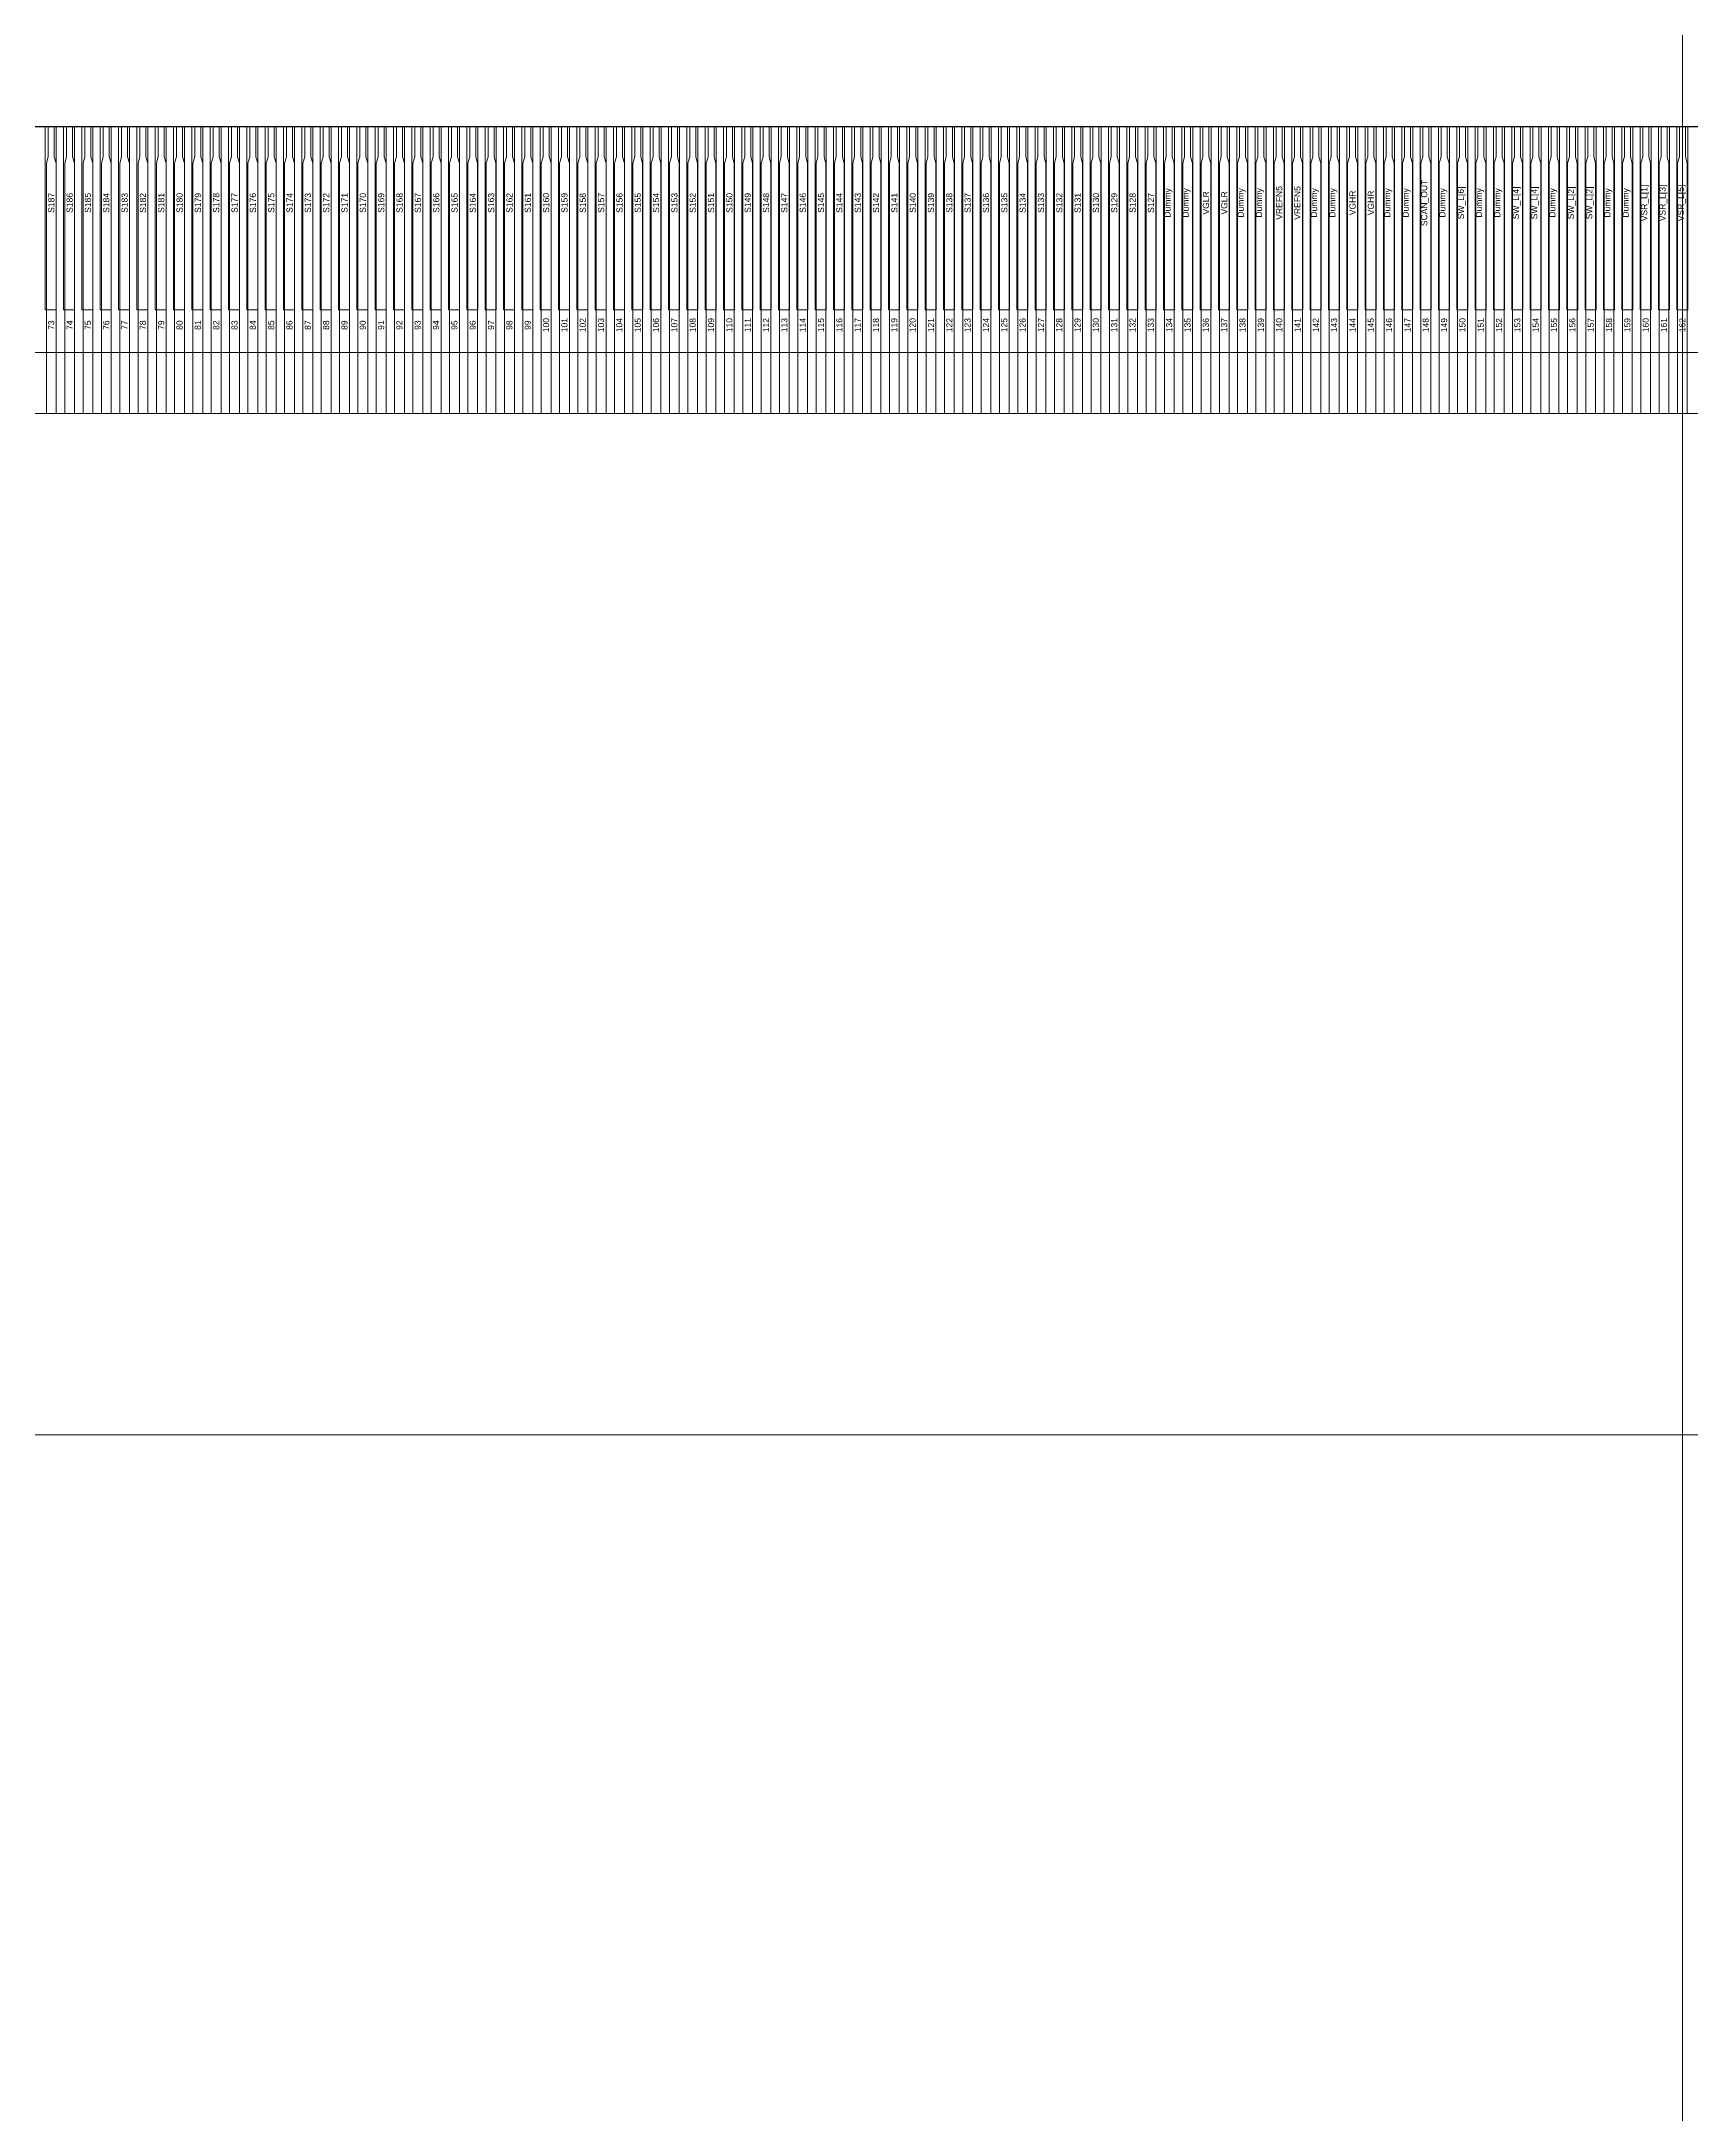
# Model space of a CAD drawing. Header units: millimetres. Extents: x 1134 to 2451, y -9 to 375.
# Drawn here: x 2194.475 to 2197.175, y 278.187 to 281.578 of the extents above; entities that cross this region are included whole.
import ezdxf
from ezdxf.enums import TextEntityAlignment as Align
from ezdxf.lldxf.tags import DXFTag

# ---------------------------------------------------------------- set-up
doc = ezdxf.new("R2010")
doc.units = ezdxf.units.MM
doc.layers.get('0').update_dxf_attribs({"lineweight": 5})
doc.layers.get('Defpoints').update_dxf_attribs({"lineweight": 5})
doc.layers.add('07 Cutline', color=4, linetype='Continuous')
for name, color, linetype, lineweight in [('COF', 110, 'Continuous', 5), ('DIM', 3, 'Continuous', 5), ('ITO', 2, 'Continuous', 5), ('lens', 6, 'Continuous', 13), ('POL', 202, 'Continuous', 5)]:
    doc.layers.add(name, color=color, linetype=linetype, lineweight=lineweight)
doc.styles.add('MBC_Arial_Font', font='arial.ttf')
doc.styles.add('RD', font='ROMAND.shx', dxfattribs={"width": 0.8})
tags = doc.linetypes.add('CENTER', pattern=[0.6, 0.375, -0.075, 0.075, -0.075]).pattern_tags.tags
tags[10:11] = [DXFTag(74, 4), DXFTag(75, 0), DXFTag(340, '0'), DXFTag(46, 1.0), DXFTag(50, 0.0), DXFTag(44, 0.0), DXFTag(45, 0.0)]
tags[8:9] = [DXFTag(74, 4), DXFTag(75, 0), DXFTag(340, '0'), DXFTag(46, 1.0), DXFTag(50, 0.0), DXFTag(44, 0.0), DXFTag(45, 0.0)]
tags[6:7] = [DXFTag(74, 4), DXFTag(75, 0), DXFTag(340, '0'), DXFTag(46, 1.0), DXFTag(50, 0.0), DXFTag(44, 0.0), DXFTag(45, 0.0)]
tags[4:5] = [DXFTag(74, 4), DXFTag(75, 0), DXFTag(340, '0'), DXFTag(46, 1.0), DXFTag(50, 0.0), DXFTag(44, 0.0), DXFTag(45, 0.0)]
doc.dimstyles.new('DIM', dxfattribs={"dimtxt": 1.5, "dimasz": 0.8, "dimexe": 0, "dimexo": 0.5, "dimgap": 0.11, "dimtad": 0, "dimzin": 1, "dimdsep": 46, "dimtxsty": 'RD', "dimcen": 0, "dimclrd": 256, "dimclre": 256, "dimclrt": 256, "dimadec": 0, "dimazin": 0, "dimtm": 1e-09, "dimtfac": 1, "dimtofl": 0, "dimtmove": 0, "dimatfit": 3, "dimfxl": 0, "dimlwe": -1, "dimarcsym": 0})

# ---------------------------------------------------------------- blocks, each defined once
blk = doc.blocks.new('*D104')
at = {"layer": 'Defpoints', "color": 0, "lineweight": 5, "transparency": 16777216}
for p in [(2166.2258, 324.2045), (2197.1595, 324.2045), (2197.1595, 281.0695)]:
    blk.add_point(p, dxfattribs=at)
at = {"layer": 'DIM', "transparency": 16777216}
for p, q in [((2196.6595, 324.2045), (2166.2258, 324.2045)), ((2196.6595, 281.0695), (2166.2258, 281.0695))]:
    blk.add_line(p, q, dxfattribs=at)
at = {"layer": 'DIM', "lineweight": -2, "transparency": 16777216}
for p, q in [((2166.2258, 323.4045), (2166.2258, 315.5436)), ((2166.2258, 281.8695), (2166.2258, 290.9807))]:
    blk.add_line(p, q, dxfattribs=at)
at = {"layer": 'DIM', "lineweight": 5, "transparency": 16777216}
for points in [[(2166.0924, 323.4045), (2166.3591, 323.4045), (2166.2258, 324.2045)], [(2166.0924, 281.8695), (2166.3591, 281.8695), (2166.2258, 281.0695)]]:
    blk.add_solid(points, dxfattribs=at)
at = {"layer": 'DIM', "lineweight": 5, "transparency": 16777216, "insert": (2166.2258, 303.2621), "char_height": 1.5, "attachment_point": 5, "rotation": 90, "style": 'RD'}
blk.add_mtext('43.14±0.15(Panel Outline)', dxfattribs=at)
blk = doc.blocks.new('*D112')
at = {"layer": 'Defpoints', "color": 0, "lineweight": 5, "transparency": 16777216}
for p in [(2197.1595, 282.8931), (2175.8132, 281.0695), (2197.1595, 281.0695)]:
    blk.add_point(p, dxfattribs=at)
at = {"layer": 'DIM', "transparency": 16777216}
for p, q in [((2196.6595, 282.8931), (2175.8132, 282.8931)), ((2196.6595, 281.0695), (2175.8132, 281.0695))]:
    blk.add_line(p, q, dxfattribs=at)
at = {"layer": 'DIM', "lineweight": -2, "transparency": 16777216}
for p, q in [((2175.8132, 282.0931), (2175.8132, 281.8695)), ((2175.8132, 281.0695), (2175.8132, 280.2695))]:
    blk.add_line(p, q, dxfattribs=at)
at = {"layer": 'DIM', "lineweight": 5, "transparency": 16777216}
for points in [[(2175.6799, 282.0931), (2175.9466, 282.0931), (2175.8132, 282.8931)], [(2175.6799, 281.8695), (2175.9466, 281.8695), (2175.8132, 281.0695)]]:
    blk.add_solid(points, dxfattribs=at)
at = {"layer": 'DIM', "lineweight": 5, "transparency": 16777216, "insert": (2175.8132, 278.3881), "char_height": 1.5, "attachment_point": 5, "rotation": 90, "style": 'RD'}
blk.add_mtext('1.82', dxfattribs=at)
blk = doc.blocks.new('*D113')
at = {"layer": 'Defpoints', "color": 0, "lineweight": 5, "transparency": 16777216}
for p in [(2166.2258, 281.0695), (2197.1595, 281.0695), (2184.4836, 208.1036)]:
    blk.add_point(p, dxfattribs=at)
at = {"layer": 'DIM', "transparency": 16777216}
for p, q in [((2196.6595, 281.0695), (2166.2258, 281.0695)), ((2183.9836, 208.1036), (2166.2258, 208.1036))]:
    blk.add_line(p, q, dxfattribs=at)
at = {"layer": 'DIM', "lineweight": -2, "transparency": 16777216}
for p, q in [((2166.2258, 280.2695), (2166.2258, 252.8026)), ((2166.2258, 208.9036), (2166.2258, 243.3826))]:
    blk.add_line(p, q, dxfattribs=at)
at = {"layer": 'DIM', "lineweight": 5, "transparency": 16777216}
for points in [[(2166.0924, 280.2695), (2166.3591, 280.2695), (2166.2258, 281.0695)], [(2166.0924, 208.9036), (2166.3591, 208.9036), (2166.2258, 208.1036)]]:
    blk.add_solid(points, dxfattribs=at)
at = {"layer": 'DIM', "lineweight": 5, "transparency": 16777216, "insert": (2166.2258, 248.0926), "char_height": 1.5, "attachment_point": 5, "rotation": 90, "style": 'RD'}
blk.add_mtext('72.97±0.5', dxfattribs=at)
blk = doc.blocks.new('R213NRK-001-PNL-V01-A')
at = {"layer": 'ITO', "color": 1, "linetype": 'CENTER', "lineweight": 5}
blk.add_line((383.645, 315.2424), (383.645, 263.2342), dxfattribs=at)
at = {"layer": 'ITO', "lineweight": 0}
for p, q in [((380.966, 267.529), (380.984, 267.529)), ((380.966, 267.229), (380.966, 267.529)), ((380.984, 267.529), (380.984, 267.229)), ((380.996, 267.529), (381.014, 267.529)), ((380.996, 267.229), (380.996, 267.529)), ((381.014, 267.529), (381.014, 267.229)), ((381.026, 267.529), (381.044, 267.529)), ((381.026, 267.229), (381.026, 267.529)), ((381.044, 267.529), (381.044, 267.229)), ((381.056, 267.529), (381.074, 267.529)), ((381.056, 267.229), (381.056, 267.529)), ((381.074, 267.529), (381.074, 267.229)), ((381.086, 267.529), (381.104, 267.529)), ((381.086, 267.229), (381.086, 267.529)), ((381.104, 267.529), (381.104, 267.229)), ((381.116, 267.529), (381.134, 267.529)), ((381.116, 267.229), (381.116, 267.529)), ((381.134, 267.529), (381.134, 267.229)), ((381.146, 267.529), (381.164, 267.529)), ((381.146, 267.229), (381.146, 267.529)), ((381.164, 267.529), (381.164, 267.229)), ((381.176, 267.529), (381.194, 267.529)), ((381.176, 267.229), (381.176, 267.529)), ((381.194, 267.529), (381.194, 267.229)), ((381.206, 267.529), (381.224, 267.529)), ((381.206, 267.229), (381.206, 267.529)), ((381.224, 267.529), (381.224, 267.229)), ((381.236, 267.529), (381.254, 267.529)), ((381.236, 267.229), (381.236, 267.529)), ((381.254, 267.529), (381.254, 267.229)), ((381.266, 267.529), (381.284, 267.529)), ((381.266, 267.229), (381.266, 267.529)), ((381.284, 267.529), (381.284, 267.229)), ((381.296, 267.529), (381.314, 267.529)), ((381.296, 267.229), (381.296, 267.529)), ((381.314, 267.529), (381.314, 267.229)), ((381.326, 267.529), (381.344, 267.529)), ((381.326, 267.229), (381.326, 267.529)), ((381.344, 267.529), (381.344, 267.229)), ((381.356, 267.529), (381.374, 267.529)), ((381.356, 267.229), (381.356, 267.529)), ((381.374, 267.529), (381.374, 267.229)), ((381.386, 267.529), (381.404, 267.529)), ((381.386, 267.229), (381.386, 267.529)), ((381.404, 267.529), (381.404, 267.229)), ((381.416, 267.529), (381.434, 267.529)), ((381.416, 267.229), (381.416, 267.529)), ((381.434, 267.529), (381.434, 267.229)), ((381.446, 267.529), (381.464, 267.529)), ((381.446, 267.229), (381.446, 267.529)), ((381.464, 267.529), (381.464, 267.229)), ((381.476, 267.529), (381.494, 267.529)), ((381.476, 267.229), (381.476, 267.529)), ((381.494, 267.529), (381.494, 267.229)), ((381.506, 267.529), (381.524, 267.529)), ((381.506, 267.229), (381.506, 267.529)), ((381.524, 267.529), (381.524, 267.229)), ((381.536, 267.529), (381.554, 267.529)), ((381.536, 267.229), (381.536, 267.529)), ((381.554, 267.529), (381.554, 267.229)), ((381.566, 267.529), (381.584, 267.529)), ((381.566, 267.229), (381.566, 267.529)), ((381.584, 267.529), (381.584, 267.229)), ((381.596, 267.529), (381.614, 267.529)), ((381.596, 267.229), (381.596, 267.529)), ((381.614, 267.529), (381.614, 267.229)), ((381.626, 267.529), (381.644, 267.529)), ((381.626, 267.229), (381.626, 267.529)), ((381.644, 267.529), (381.644, 267.229)), ((381.656, 267.529), (381.674, 267.529)), ((381.656, 267.229), (381.656, 267.529)), ((381.674, 267.529), (381.674, 267.229)), ((381.686, 267.529), (381.704, 267.529)), ((381.686, 267.229), (381.686, 267.529)), ((381.704, 267.529), (381.704, 267.229)), ((381.716, 267.529), (381.734, 267.529)), ((381.716, 267.229), (381.716, 267.529)), ((381.734, 267.529), (381.734, 267.229)), ((381.746, 267.529), (381.764, 267.529)), ((381.746, 267.229), (381.746, 267.529)), ((381.764, 267.529), (381.764, 267.229)), ((381.776, 267.529), (381.794, 267.529)), ((381.776, 267.229), (381.776, 267.529)), ((381.794, 267.529), (381.794, 267.229)), ((381.806, 267.529), (381.824, 267.529)), ((381.806, 267.229), (381.806, 267.529)), ((381.824, 267.529), (381.824, 267.229)), ((381.836, 267.529), (381.854, 267.529)), ((381.836, 267.229), (381.836, 267.529)), ((381.854, 267.529), (381.854, 267.229)), ((381.866, 267.529), (381.884, 267.529)), ((381.866, 267.229), (381.866, 267.529)), ((381.884, 267.529), (381.884, 267.229)), ((381.896, 267.529), (381.914, 267.529)), ((381.896, 267.229), (381.896, 267.529)), ((381.914, 267.529), (381.914, 267.229)), ((381.926, 267.529), (381.944, 267.529)), ((381.926, 267.229), (381.926, 267.529)), ((381.944, 267.529), (381.944, 267.229)), ((381.956, 267.529), (381.974, 267.529)), ((381.956, 267.229), (381.956, 267.529)), ((381.974, 267.529), (381.974, 267.229)), ((381.986, 267.529), (382.004, 267.529)), ((381.986, 267.229), (381.986, 267.529)), ((382.004, 267.529), (382.004, 267.229)), ((382.016, 267.529), (382.034, 267.529)), ((382.016, 267.229), (382.016, 267.529)), ((382.034, 267.529), (382.034, 267.229)), ((382.046, 267.529), (382.064, 267.529)), ((382.046, 267.229), (382.046, 267.529)), ((382.064, 267.529), (382.064, 267.229)), ((382.076, 267.529), (382.094, 267.529)), ((382.076, 267.229), (382.076, 267.529)), ((382.094, 267.529), (382.094, 267.229)), ((382.106, 267.529), (382.124, 267.529)), ((382.106, 267.229), (382.106, 267.529)), ((382.124, 267.529), (382.124, 267.229)), ((382.136, 267.529), (382.154, 267.529)), ((382.136, 267.229), (382.136, 267.529)), ((382.154, 267.529), (382.154, 267.229)), ((382.166, 267.529), (382.184, 267.529)), ((382.166, 267.229), (382.166, 267.529)), ((382.184, 267.529), (382.184, 267.229)), ((382.196, 267.529), (382.214, 267.529)), ((382.196, 267.229), (382.196, 267.529)), ((382.214, 267.529), (382.214, 267.229)), ((382.226, 267.529), (382.244, 267.529)), ((382.226, 267.229), (382.226, 267.529)), ((382.244, 267.529), (382.244, 267.229)), ((382.256, 267.529), (382.274, 267.529)), ((382.256, 267.229), (382.256, 267.529)), ((382.274, 267.529), (382.274, 267.229)), ((382.286, 267.529), (382.304, 267.529)), ((382.286, 267.229), (382.286, 267.529)), ((382.304, 267.529), (382.304, 267.229)), ((382.316, 267.529), (382.334, 267.529)), ((382.316, 267.229), (382.316, 267.529)), ((382.334, 267.529), (382.334, 267.229)), ((382.346, 267.529), (382.364, 267.529)), ((382.346, 267.229), (382.346, 267.529)), ((382.364, 267.529), (382.364, 267.229)), ((382.376, 267.529), (382.394, 267.529)), ((382.376, 267.229), (382.376, 267.529)), ((382.394, 267.529), (382.394, 267.229)), ((382.406, 267.529), (382.424, 267.529)), ((382.406, 267.229), (382.406, 267.529)), ((382.424, 267.529), (382.424, 267.229)), ((382.436, 267.529), (382.454, 267.529)), ((382.436, 267.229), (382.436, 267.529)), ((382.454, 267.529), (382.454, 267.229)), ((382.466, 267.529), (382.484, 267.529)), ((382.466, 267.229), (382.466, 267.529)), ((382.484, 267.529), (382.484, 267.229)), ((382.496, 267.529), (382.514, 267.529)), ((382.496, 267.229), (382.496, 267.529)), ((382.514, 267.529), (382.514, 267.229)), ((382.526, 267.529), (382.544, 267.529)), ((382.526, 267.229), (382.526, 267.529)), ((382.544, 267.529), (382.544, 267.229)), ((382.556, 267.529), (382.574, 267.529)), ((382.556, 267.229), (382.556, 267.529)), ((382.574, 267.529), (382.574, 267.229)), ((382.586, 267.529), (382.604, 267.529)), ((382.586, 267.229), (382.586, 267.529)), ((382.604, 267.529), (382.604, 267.229)), ((382.616, 267.529), (382.634, 267.529)), ((382.616, 267.229), (382.616, 267.529)), ((382.634, 267.529), (382.634, 267.229)), ((382.646, 267.529), (382.664, 267.529)), ((382.646, 267.229), (382.646, 267.529)), ((382.664, 267.529), (382.664, 267.229)), ((382.676, 267.529), (382.694, 267.529)), ((382.676, 267.229), (382.676, 267.529)), ((382.694, 267.529), (382.694, 267.229)), ((382.706, 267.529), (382.724, 267.529)), ((382.706, 267.229), (382.706, 267.529)), ((382.724, 267.529), (382.724, 267.229)), ((382.736, 267.529), (382.754, 267.529)), ((382.736, 267.229), (382.736, 267.529)), ((382.754, 267.529), (382.754, 267.229)), ((382.766, 267.529), (382.784, 267.529)), ((382.766, 267.229), (382.766, 267.529)), ((382.784, 267.529), (382.784, 267.229)), ((382.796, 267.529), (382.814, 267.529)), ((382.796, 267.229), (382.796, 267.529)), ((382.814, 267.529), (382.814, 267.229)), ((382.826, 267.529), (382.844, 267.529)), ((382.826, 267.229), (382.826, 267.529)), ((382.844, 267.529), (382.844, 267.229)), ((382.856, 267.529), (382.874, 267.529)), ((382.856, 267.229), (382.856, 267.529)), ((382.874, 267.529), (382.874, 267.229)), ((382.886, 267.529), (382.904, 267.529)), ((382.886, 267.229), (382.886, 267.529)), ((382.904, 267.529), (382.904, 267.229)), ((382.916, 267.529), (382.934, 267.529)), ((382.916, 267.229), (382.916, 267.529)), ((382.934, 267.529), (382.934, 267.229)), ((382.946, 267.529), (382.964, 267.529)), ((382.946, 267.229), (382.946, 267.529)), ((382.964, 267.529), (382.964, 267.229)), ((382.976, 267.529), (382.994, 267.529)), ((382.976, 267.229), (382.976, 267.529)), ((382.994, 267.529), (382.994, 267.229)), ((383.006, 267.529), (383.024, 267.529)), ((383.006, 267.229), (383.006, 267.529)), ((383.024, 267.529), (383.024, 267.229)), ((383.036, 267.529), (383.054, 267.529)), ((383.036, 267.229), (383.036, 267.529)), ((383.054, 267.529), (383.054, 267.229)), ((383.066, 267.529), (383.084, 267.529)), ((383.066, 267.229), (383.066, 267.529)), ((383.084, 267.529), (383.084, 267.229)), ((383.096, 267.529), (383.114, 267.529)), ((383.096, 267.229), (383.096, 267.529)), ((383.114, 267.529), (383.114, 267.229)), ((383.126, 267.529), (383.144, 267.529)), ((383.126, 267.229), (383.126, 267.529)), ((383.144, 267.529), (383.144, 267.229)), ((383.156, 267.529), (383.174, 267.529)), ((383.156, 267.229), (383.156, 267.529)), ((383.174, 267.529), (383.174, 267.229)), ((383.186, 267.529), (383.204, 267.529)), ((383.186, 267.229), (383.186, 267.529)), ((383.204, 267.529), (383.204, 267.229)), ((383.216, 267.529), (383.234, 267.529)), ((383.216, 267.229), (383.216, 267.529)), ((383.234, 267.529), (383.234, 267.229)), ((383.246, 267.529), (383.264, 267.529)), ((383.246, 267.229), (383.246, 267.529)), ((383.264, 267.529), (383.264, 267.229)), ((383.276, 267.529), (383.294, 267.529)), ((383.276, 267.229), (383.276, 267.529)), ((383.294, 267.529), (383.294, 267.229)), ((383.306, 267.529), (383.324, 267.529)), ((383.306, 267.229), (383.306, 267.529)), ((383.324, 267.529), (383.324, 267.229)), ((383.336, 267.529), (383.354, 267.529)), ((383.336, 267.229), (383.336, 267.529)), ((383.354, 267.529), (383.354, 267.229)), ((383.366, 267.529), (383.384, 267.529)), ((383.366, 267.229), (383.366, 267.529)), ((383.384, 267.529), (383.384, 267.229)), ((383.396, 267.529), (383.414, 267.529)), ((383.396, 267.229), (383.396, 267.529)), ((383.414, 267.529), (383.414, 267.229)), ((383.426, 267.529), (383.444, 267.529)), ((383.426, 267.229), (383.426, 267.529)), ((383.444, 267.529), (383.444, 267.229)), ((383.456, 267.529), (383.474, 267.529)), ((383.456, 267.229), (383.456, 267.529)), ((383.474, 267.529), (383.474, 267.229)), ((383.486, 267.529), (383.504, 267.529)), ((383.486, 267.229), (383.486, 267.529)), ((383.504, 267.529), (383.504, 267.229)), ((383.516, 267.529), (383.534, 267.529)), ((383.516, 267.229), (383.516, 267.529)), ((383.534, 267.529), (383.534, 267.229)), ((383.546, 267.529), (383.564, 267.529)), ((383.546, 267.229), (383.546, 267.529)), ((383.564, 267.529), (383.564, 267.229)), ((383.576, 267.529), (383.594, 267.529)), ((383.576, 267.229), (383.576, 267.529)), ((383.594, 267.529), (383.594, 267.229)), ((383.606, 267.529), (383.624, 267.529)), ((383.606, 267.229), (383.606, 267.529)), ((383.624, 267.529), (383.624, 267.229)), ((383.636, 267.529), (383.654, 267.529)), ((383.636, 267.229), (383.636, 267.529)), ((383.654, 267.529), (383.654, 267.229)), ((380.984, 267.229), (380.966, 267.229)), ((381.014, 267.229), (380.996, 267.229)), ((381.044, 267.229), (381.026, 267.229)), ((381.074, 267.229), (381.056, 267.229)), ((381.104, 267.229), (381.086, 267.229)), ((381.134, 267.229), (381.116, 267.229)), ((381.164, 267.229), (381.146, 267.229)), ((381.194, 267.229), (381.176, 267.229)), ((381.224, 267.229), (381.206, 267.229)), ((381.254, 267.229), (381.236, 267.229)), ((381.284, 267.229), (381.266, 267.229)), ((381.314, 267.229), (381.296, 267.229)), ((381.344, 267.229), (381.326, 267.229)), ((381.374, 267.229), (381.356, 267.229)), ((381.404, 267.229), (381.386, 267.229)), ((381.434, 267.229), (381.416, 267.229)), ((381.464, 267.229), (381.446, 267.229)), ((381.494, 267.229), (381.476, 267.229)), ((381.524, 267.229), (381.506, 267.229)), ((381.554, 267.229), (381.536, 267.229)), ((381.584, 267.229), (381.566, 267.229)), ((381.614, 267.229), (381.596, 267.229)), ((381.644, 267.229), (381.626, 267.229)), ((381.674, 267.229), (381.656, 267.229)), ((381.704, 267.229), (381.686, 267.229)), ((381.734, 267.229), (381.716, 267.229)), ((381.764, 267.229), (381.746, 267.229)), ((381.794, 267.229), (381.776, 267.229)), ((381.824, 267.229), (381.806, 267.229)), ((381.854, 267.229), (381.836, 267.229)), ((381.884, 267.229), (381.866, 267.229)), ((381.914, 267.229), (381.896, 267.229)), ((381.944, 267.229), (381.926, 267.229)), ((381.974, 267.229), (381.956, 267.229)), ((382.004, 267.229), (381.986, 267.229)), ((382.034, 267.229), (382.016, 267.229)), ((382.064, 267.229), (382.046, 267.229)), ((382.094, 267.229), (382.076, 267.229)), ((382.124, 267.229), (382.106, 267.229)), ((382.154, 267.229), (382.136, 267.229)), ((382.184, 267.229), (382.166, 267.229)), ((382.214, 267.229), (382.196, 267.229)), ((382.244, 267.229), (382.226, 267.229)), ((382.274, 267.229), (382.256, 267.229)), ((382.304, 267.229), (382.286, 267.229)), ((382.334, 267.229), (382.316, 267.229)), ((382.364, 267.229), (382.346, 267.229)), ((382.394, 267.229), (382.376, 267.229)), ((382.424, 267.229), (382.406, 267.229)), ((382.454, 267.229), (382.436, 267.229)), ((382.484, 267.229), (382.466, 267.229)), ((382.514, 267.229), (382.496, 267.229)), ((382.544, 267.229), (382.526, 267.229)), ((382.574, 267.229), (382.556, 267.229)), ((382.604, 267.229), (382.586, 267.229)), ((382.634, 267.229), (382.616, 267.229)), ((382.664, 267.229), (382.646, 267.229)), ((382.694, 267.229), (382.676, 267.229)), ((382.724, 267.229), (382.706, 267.229)), ((382.754, 267.229), (382.736, 267.229)), ((382.784, 267.229), (382.766, 267.229)), ((382.814, 267.229), (382.796, 267.229)), ((382.844, 267.229), (382.826, 267.229)), ((382.874, 267.229), (382.856, 267.229)), ((382.904, 267.229), (382.886, 267.229)), ((382.934, 267.229), (382.916, 267.229)), ((382.964, 267.229), (382.946, 267.229)), ((382.994, 267.229), (382.976, 267.229)), ((383.024, 267.229), (383.006, 267.229)), ((383.054, 267.229), (383.036, 267.229)), ((383.084, 267.229), (383.066, 267.229)), ((383.114, 267.229), (383.096, 267.229)), ((383.144, 267.229), (383.126, 267.229)), ((383.174, 267.229), (383.156, 267.229)), ((383.204, 267.229), (383.186, 267.229)), ((383.234, 267.229), (383.216, 267.229)), ((383.264, 267.229), (383.246, 267.229)), ((383.294, 267.229), (383.276, 267.229)), ((383.324, 267.229), (383.306, 267.229)), ((383.354, 267.229), (383.336, 267.229)), ((383.384, 267.229), (383.366, 267.229)), ((383.414, 267.229), (383.396, 267.229)), ((383.444, 267.229), (383.426, 267.229)), ((383.474, 267.229), (383.456, 267.229)), ((383.504, 267.229), (383.486, 267.229)), ((383.534, 267.229), (383.516, 267.229)), ((383.564, 267.229), (383.546, 267.229)), ((383.594, 267.229), (383.576, 267.229)), ((383.624, 267.229), (383.606, 267.229)), ((383.654, 267.229), (383.636, 267.229))]:
    blk.add_line(p, q, dxfattribs=at)
at = {"layer": 'ITO', "lineweight": 5}
blk.add_line((375.2515, 267.159), (392.0385, 267.159), dxfattribs=at)
blk = doc.blocks.new('R213NRK-001-PNLA-V01-A')
at = {"layer": 'ITO', "lineweight": 5}
blk.add_blockref('R213NRK-001-PNL-V01-A', (251.5331, 0), dxfattribs=at)
blk = doc.blocks.new('R213NRK-001-COF-V01-A')
at = {"color": 3}
for points in [[(1631.4077, 267.156), (1631.4077, 267.106), (1631.4047, 267.096), (1631.4047, 266.686)], [(1631.4207, 266.686), (1631.4207, 267.096), (1631.4177, 267.106), (1631.4177, 267.156)], [(1631.4377, 267.156), (1631.4377, 267.106), (1631.4347, 267.096), (1631.4347, 266.686)], [(1631.4507, 266.686), (1631.4507, 267.096), (1631.4477, 267.106), (1631.4477, 267.156)], [(1631.4677, 267.156), (1631.4677, 267.106), (1631.4647, 267.096), (1631.4647, 266.686)], [(1631.4807, 266.686), (1631.4807, 267.096), (1631.4777, 267.106), (1631.4777, 267.156)], [(1631.4977, 267.156), (1631.4977, 267.106), (1631.4947, 267.096), (1631.4947, 266.686)], [(1631.5107, 266.686), (1631.5107, 267.096), (1631.5077, 267.106), (1631.5077, 267.156)], [(1631.5277, 267.156), (1631.5277, 267.106), (1631.5247, 267.096), (1631.5247, 266.686)], [(1631.5407, 266.686), (1631.5407, 267.096), (1631.5377, 267.106), (1631.5377, 267.156)], [(1631.5577, 267.156), (1631.5577, 267.106), (1631.5547, 267.096), (1631.5547, 266.686)], [(1631.5707, 266.686), (1631.5707, 267.096), (1631.5677, 267.106), (1631.5677, 267.156)], [(1631.5877, 267.156), (1631.5877, 267.106), (1631.5847, 267.096), (1631.5847, 266.686)], [(1631.6007, 266.686), (1631.6007, 267.096), (1631.5977, 267.106), (1631.5977, 267.156)], [(1631.6176, 267.156), (1631.6176, 267.106), (1631.6146, 267.096), (1631.6146, 266.686)], [(1631.6306, 266.686), (1631.6306, 267.096), (1631.6276, 267.106), (1631.6276, 267.156)], [(1631.6476, 267.156), (1631.6476, 267.106), (1631.6446, 267.096), (1631.6446, 266.686)], [(1631.6606, 266.686), (1631.6606, 267.096), (1631.6576, 267.106), (1631.6576, 267.156)], [(1631.6776, 267.156), (1631.6776, 267.106), (1631.6746, 267.096), (1631.6746, 266.686)], [(1631.6906, 266.686), (1631.6906, 267.096), (1631.6876, 267.106), (1631.6876, 267.156)], [(1631.7076, 267.156), (1631.7076, 267.106), (1631.7046, 267.096), (1631.7046, 266.686)], [(1631.7206, 266.686), (1631.7206, 267.096), (1631.7176, 267.106), (1631.7176, 267.156)], [(1631.7376, 267.156), (1631.7376, 267.106), (1631.7346, 267.096), (1631.7346, 266.686)], [(1631.7506, 266.686), (1631.7506, 267.096), (1631.7476, 267.106), (1631.7476, 267.156)], [(1631.7676, 267.156), (1631.7676, 267.106), (1631.7646, 267.096), (1631.7646, 266.686)], [(1631.7806, 266.686), (1631.7806, 267.096), (1631.7776, 267.106), (1631.7776, 267.156)], [(1631.7976, 267.156), (1631.7976, 267.106), (1631.7946, 267.096), (1631.7946, 266.686)], [(1631.8106, 266.686), (1631.8106, 267.096), (1631.8076, 267.106), (1631.8076, 267.156)], [(1631.8276, 267.156), (1631.8276, 267.106), (1631.8246, 267.096), (1631.8246, 266.686)], [(1631.8406, 266.686), (1631.8406, 267.096), (1631.8376, 267.106), (1631.8376, 267.156)], [(1631.8575, 267.156), (1631.8575, 267.106), (1631.8545, 267.096), (1631.8545, 266.686)], [(1631.8705, 266.686), (1631.8705, 267.096), (1631.8675, 267.106), (1631.8675, 267.156)], [(1631.8875, 267.156), (1631.8875, 267.106), (1631.8845, 267.096), (1631.8845, 266.686)], [(1631.9005, 266.686), (1631.9005, 267.096), (1631.8975, 267.106), (1631.8975, 267.156)], [(1631.9175, 267.156), (1631.9175, 267.106), (1631.9145, 267.096), (1631.9145, 266.686)], [(1631.9305, 266.686), (1631.9305, 267.096), (1631.9275, 267.106), (1631.9275, 267.156)], [(1631.9475, 267.156), (1631.9475, 267.106), (1631.9445, 267.096), (1631.9445, 266.686)], [(1631.9605, 266.686), (1631.9605, 267.096), (1631.9575, 267.106), (1631.9575, 267.156)], [(1631.9775, 267.156), (1631.9775, 267.106), (1631.9745, 267.096), (1631.9745, 266.686)], [(1631.9905, 266.686), (1631.9905, 267.096), (1631.9875, 267.106), (1631.9875, 267.156)], [(1632.0075, 267.156), (1632.0075, 267.106), (1632.0045, 267.096), (1632.0045, 266.686)], [(1632.0205, 266.686), (1632.0205, 267.096), (1632.0175, 267.106), (1632.0175, 267.156)], [(1632.0375, 267.156), (1632.0375, 267.106), (1632.0345, 267.096), (1632.0345, 266.686)], [(1632.0505, 266.686), (1632.0505, 267.096), (1632.0475, 267.106), (1632.0475, 267.156)], [(1632.0675, 267.156), (1632.0675, 267.106), (1632.0645, 267.096), (1632.0645, 266.686)], [(1632.0805, 266.686), (1632.0805, 267.096), (1632.0775, 267.106), (1632.0775, 267.156)], [(1632.0974, 267.156), (1632.0974, 267.106), (1632.0944, 267.096), (1632.0944, 266.686)], [(1632.1104, 266.686), (1632.1104, 267.096), (1632.1074, 267.106), (1632.1074, 267.156)], [(1632.1274, 267.156), (1632.1274, 267.106), (1632.1244, 267.096), (1632.1244, 266.686)], [(1632.1404, 266.686), (1632.1404, 267.096), (1632.1374, 267.106), (1632.1374, 267.156)], [(1632.1574, 267.156), (1632.1574, 267.106), (1632.1544, 267.096), (1632.1544, 266.686)], [(1632.1704, 266.686), (1632.1704, 267.096), (1632.1674, 267.106), (1632.1674, 267.156)], [(1632.1874, 267.156), (1632.1874, 267.106), (1632.1844, 267.096), (1632.1844, 266.686)], [(1632.2004, 266.686), (1632.2004, 267.096), (1632.1974, 267.106), (1632.1974, 267.156)], [(1632.2174, 267.156), (1632.2174, 267.106), (1632.2144, 267.096), (1632.2144, 266.686)], [(1632.2304, 266.686), (1632.2304, 267.096), (1632.2274, 267.106), (1632.2274, 267.156)], [(1632.2474, 267.156), (1632.2474, 267.106), (1632.2444, 267.096), (1632.2444, 266.686)], [(1632.2604, 266.686), (1632.2604, 267.096), (1632.2574, 267.106), (1632.2574, 267.156)], [(1632.2774, 267.156), (1632.2774, 267.106), (1632.2744, 267.096), (1632.2744, 266.686)], [(1632.2904, 266.686), (1632.2904, 267.096), (1632.2874, 267.106), (1632.2874, 267.156)], [(1632.3074, 267.156), (1632.3074, 267.106), (1632.3044, 267.096), (1632.3044, 266.686)], [(1632.3204, 266.686), (1632.3204, 267.096), (1632.3174, 267.106), (1632.3174, 267.156)], [(1632.3374, 267.156), (1632.3374, 267.106), (1632.3344, 267.096), (1632.3344, 266.686)], [(1632.3504, 266.686), (1632.3504, 267.096), (1632.3474, 267.106), (1632.3474, 267.156)], [(1632.3673, 267.156), (1632.3673, 267.106), (1632.3643, 267.096), (1632.3643, 266.686)], [(1632.3803, 266.686), (1632.3803, 267.096), (1632.3773, 267.106), (1632.3773, 267.156)], [(1632.3973, 267.156), (1632.3973, 267.106), (1632.3943, 267.096), (1632.3943, 266.686)], [(1632.4103, 266.686), (1632.4103, 267.096), (1632.4073, 267.106), (1632.4073, 267.156)], [(1632.4273, 267.156), (1632.4273, 267.106), (1632.4243, 267.096), (1632.4243, 266.686)], [(1632.4403, 266.686), (1632.4403, 267.096), (1632.4373, 267.106), (1632.4373, 267.156)], [(1632.4573, 267.156), (1632.4573, 267.106), (1632.4543, 267.096), (1632.4543, 266.686)], [(1632.4703, 266.686), (1632.4703, 267.096), (1632.4673, 267.106), (1632.4673, 267.156)], [(1632.4873, 267.156), (1632.4873, 267.106), (1632.4843, 267.096), (1632.4843, 266.686)], [(1632.5003, 266.686), (1632.5003, 267.096), (1632.4973, 267.106), (1632.4973, 267.156)], [(1632.5173, 267.156), (1632.5173, 267.106), (1632.5143, 267.096), (1632.5143, 266.686)], [(1632.5303, 266.686), (1632.5303, 267.096), (1632.5273, 267.106), (1632.5273, 267.156)], [(1632.5473, 267.156), (1632.5473, 267.106), (1632.5443, 267.096), (1632.5443, 266.686)], [(1632.5603, 266.686), (1632.5603, 267.096), (1632.5573, 267.106), (1632.5573, 267.156)], [(1632.5773, 267.156), (1632.5773, 267.106), (1632.5743, 267.096), (1632.5743, 266.686)], [(1632.5903, 266.686), (1632.5903, 267.096), (1632.5873, 267.106), (1632.5873, 267.156)], [(1632.6072, 267.156), (1632.6072, 267.106), (1632.6042, 267.096), (1632.6042, 266.686)], [(1632.6202, 266.686), (1632.6202, 267.096), (1632.6172, 267.106), (1632.6172, 267.156)], [(1632.6372, 267.156), (1632.6372, 267.106), (1632.6342, 267.096), (1632.6342, 266.686)], [(1632.6502, 266.686), (1632.6502, 267.096), (1632.6472, 267.106), (1632.6472, 267.156)], [(1632.6672, 267.156), (1632.6672, 267.106), (1632.6642, 267.096), (1632.6642, 266.686)], [(1632.6802, 266.686), (1632.6802, 267.096), (1632.6772, 267.106), (1632.6772, 267.156)], [(1632.6972, 267.156), (1632.6972, 267.106), (1632.6942, 267.096), (1632.6942, 266.686)], [(1632.7102, 266.686), (1632.7102, 267.096), (1632.7072, 267.106), (1632.7072, 267.156)], [(1632.7272, 267.156), (1632.7272, 267.106), (1632.7242, 267.096), (1632.7242, 266.686)], [(1632.7402, 266.686), (1632.7402, 267.096), (1632.7372, 267.106), (1632.7372, 267.156)], [(1632.7572, 267.156), (1632.7572, 267.106), (1632.7542, 267.096), (1632.7542, 266.686)], [(1632.7702, 266.686), (1632.7702, 267.096), (1632.7672, 267.106), (1632.7672, 267.156)], [(1632.7872, 267.156), (1632.7872, 267.106), (1632.7842, 267.096), (1632.7842, 266.686)], [(1632.8002, 266.686), (1632.8002, 267.096), (1632.7972, 267.106), (1632.7972, 267.156)], [(1632.8172, 267.156), (1632.8172, 267.106), (1632.8142, 267.096), (1632.8142, 266.686)], [(1632.8302, 266.686), (1632.8302, 267.096), (1632.8272, 267.106), (1632.8272, 267.156)], [(1632.8471, 267.156), (1632.8471, 267.106), (1632.8441, 267.096), (1632.8441, 266.686)], [(1632.8601, 266.686), (1632.8601, 267.096), (1632.8571, 267.106), (1632.8571, 267.156)], [(1632.8771, 267.156), (1632.8771, 267.106), (1632.8741, 267.096), (1632.8741, 266.686)], [(1632.8901, 266.686), (1632.8901, 267.096), (1632.8871, 267.106), (1632.8871, 267.156)], [(1632.9071, 267.156), (1632.9071, 267.106), (1632.9041, 267.096), (1632.9041, 266.686)], [(1632.9201, 266.686), (1632.9201, 267.096), (1632.9171, 267.106), (1632.9171, 267.156)], [(1632.9371, 267.156), (1632.9371, 267.106), (1632.9341, 267.096), (1632.9341, 266.686)], [(1632.9501, 266.686), (1632.9501, 267.096), (1632.9471, 267.106), (1632.9471, 267.156)], [(1632.9671, 267.156), (1632.9671, 267.106), (1632.9641, 267.096), (1632.9641, 266.686)], [(1632.9801, 266.686), (1632.9801, 267.096), (1632.9771, 267.106), (1632.9771, 267.156)], [(1632.9971, 267.156), (1632.9971, 267.106), (1632.9941, 267.096), (1632.9941, 266.686)], [(1633.0101, 266.686), (1633.0101, 267.096), (1633.0071, 267.106), (1633.0071, 267.156)], [(1633.0271, 267.156), (1633.0271, 267.106), (1633.0241, 267.096), (1633.0241, 266.686)], [(1633.0401, 266.686), (1633.0401, 267.096), (1633.0371, 267.106), (1633.0371, 267.156)], [(1633.0571, 267.156), (1633.0571, 267.106), (1633.0541, 267.096), (1633.0541, 266.686)], [(1633.0701, 266.686), (1633.0701, 267.096), (1633.0671, 267.106), (1633.0671, 267.156)], [(1633.0871, 267.156), (1633.0871, 267.106), (1633.0841, 267.096), (1633.0841, 266.686)], [(1633.1001, 266.686), (1633.1001, 267.096), (1633.0971, 267.106), (1633.0971, 267.156)], [(1633.117, 267.156), (1633.117, 267.106), (1633.114, 267.096), (1633.114, 266.686)], [(1633.13, 266.686), (1633.13, 267.096), (1633.127, 267.106), (1633.127, 267.156)], [(1633.147, 267.156), (1633.147, 267.106), (1633.144, 267.096), (1633.144, 266.686)], [(1633.16, 266.686), (1633.16, 267.096), (1633.157, 267.106), (1633.157, 267.156)], [(1633.177, 267.156), (1633.177, 267.106), (1633.174, 267.096), (1633.174, 266.686)], [(1633.19, 266.686), (1633.19, 267.096), (1633.187, 267.106), (1633.187, 267.156)], [(1633.207, 267.156), (1633.207, 267.106), (1633.204, 267.096), (1633.204, 266.686)], [(1633.22, 266.686), (1633.22, 267.096), (1633.217, 267.106), (1633.217, 267.156)], [(1633.237, 267.156), (1633.237, 267.106), (1633.234, 267.096), (1633.234, 266.686)], [(1633.25, 266.686), (1633.25, 267.096), (1633.247, 267.106), (1633.247, 267.156)], [(1633.267, 267.156), (1633.267, 267.106), (1633.264, 267.096), (1633.264, 266.686)], [(1633.28, 266.686), (1633.28, 267.096), (1633.277, 267.106), (1633.277, 267.156)], [(1633.297, 267.156), (1633.297, 267.106), (1633.294, 267.096), (1633.294, 266.686)], [(1633.31, 266.686), (1633.31, 267.096), (1633.307, 267.106), (1633.307, 267.156)], [(1633.327, 267.156), (1633.327, 267.106), (1633.324, 267.096), (1633.324, 266.686)], [(1633.34, 266.686), (1633.34, 267.096), (1633.337, 267.106), (1633.337, 267.156)], [(1633.3569, 267.156), (1633.3569, 267.106), (1633.3539, 267.096), (1633.3539, 266.686)], [(1633.3699, 266.686), (1633.3699, 267.096), (1633.3669, 267.106), (1633.3669, 267.156)], [(1633.3869, 267.156), (1633.3869, 267.106), (1633.3839, 267.096), (1633.3839, 266.686)], [(1633.3999, 266.686), (1633.3999, 267.096), (1633.3969, 267.106), (1633.3969, 267.156)], [(1633.4169, 267.156), (1633.4169, 267.106), (1633.4139, 267.096), (1633.4139, 266.686)], [(1633.4299, 266.686), (1633.4299, 267.096), (1633.4269, 267.106), (1633.4269, 267.156)], [(1633.4469, 267.156), (1633.4469, 267.106), (1633.4439, 267.096), (1633.4439, 266.686)], [(1633.4599, 266.686), (1633.4599, 267.096), (1633.4569, 267.106), (1633.4569, 267.156)], [(1633.4769, 267.156), (1633.4769, 267.106), (1633.4739, 267.096), (1633.4739, 266.686)], [(1633.4899, 266.686), (1633.4899, 267.096), (1633.4869, 267.106), (1633.4869, 267.156)], [(1633.5069, 267.156), (1633.5069, 267.106), (1633.5039, 267.096), (1633.5039, 266.686)], [(1633.5199, 266.686), (1633.5199, 267.096), (1633.5169, 267.106), (1633.5169, 267.156)], [(1633.5369, 267.156), (1633.5369, 267.106), (1633.5339, 267.096), (1633.5339, 266.686)], [(1633.5499, 266.686), (1633.5499, 267.096), (1633.5469, 267.106), (1633.5469, 267.156)], [(1633.5669, 267.156), (1633.5669, 267.106), (1633.5639, 267.096), (1633.5639, 266.686)], [(1633.5799, 266.686), (1633.5799, 267.096), (1633.5769, 267.106), (1633.5769, 267.156)], [(1633.5968, 267.156), (1633.5968, 267.106), (1633.5938, 267.096), (1633.5938, 266.686)], [(1633.6098, 266.686), (1633.6098, 267.096), (1633.6068, 267.106), (1633.6068, 267.156)], [(1633.6268, 267.156), (1633.6268, 267.106), (1633.6238, 267.096), (1633.6238, 266.686)], [(1633.6398, 266.686), (1633.6398, 267.096), (1633.6368, 267.106), (1633.6368, 267.156)], [(1633.6568, 267.156), (1633.6568, 267.106), (1633.6538, 267.096), (1633.6538, 266.686)], [(1633.6698, 266.686), (1633.6698, 267.096), (1633.6668, 267.106), (1633.6668, 267.156)], [(1633.6868, 267.156), (1633.6868, 267.106), (1633.6838, 267.096), (1633.6838, 266.686)], [(1633.6998, 266.686), (1633.6998, 267.096), (1633.6968, 267.106), (1633.6968, 267.156)], [(1633.7138, 266.686), (1633.7138, 267.096), (1633.7168, 267.106), (1633.7168, 267.156)], [(1633.7268, 267.156), (1633.7268, 267.106), (1633.7298, 267.096), (1633.7298, 266.686)], [(1633.7468, 267.156), (1633.7468, 267.106), (1633.7438, 267.096), (1633.7438, 266.686)], [(1633.7598, 266.686), (1633.7598, 267.096), (1633.7568, 267.106), (1633.7568, 267.156)], [(1633.7768, 267.156), (1633.7768, 267.106), (1633.7738, 267.096), (1633.7738, 266.686)], [(1633.7898, 266.686), (1633.7898, 267.096), (1633.7868, 267.106), (1633.7868, 267.156)], [(1633.8068, 267.156), (1633.8068, 267.106), (1633.8038, 267.096), (1633.8038, 266.686)], [(1633.8198, 266.686), (1633.8198, 267.096), (1633.8168, 267.106), (1633.8168, 267.156)], [(1633.8368, 267.156), (1633.8368, 267.106), (1633.8338, 267.096), (1633.8338, 266.686)], [(1633.8498, 266.686), (1633.8498, 267.096), (1633.8468, 267.106), (1633.8468, 267.156)], [(1633.8667, 267.156), (1633.8667, 267.106), (1633.8637, 267.096), (1633.8637, 266.686)], [(1633.8797, 266.686), (1633.8797, 267.096), (1633.8767, 267.106), (1633.8767, 267.156)], [(1633.8967, 267.156), (1633.8967, 267.106), (1633.8937, 267.096), (1633.8937, 266.686)], [(1633.9097, 266.686), (1633.9097, 267.096), (1633.9067, 267.106), (1633.9067, 267.156)], [(1633.9267, 267.156), (1633.9267, 267.106), (1633.9237, 267.096), (1633.9237, 266.686)], [(1633.9397, 266.686), (1633.9397, 267.096), (1633.9367, 267.106), (1633.9367, 267.156)], [(1633.9567, 267.156), (1633.9567, 267.106), (1633.9537, 267.096), (1633.9537, 266.686)], [(1633.9697, 266.686), (1633.9697, 267.096), (1633.9667, 267.106), (1633.9667, 267.156)], [(1633.9867, 267.156), (1633.9867, 267.106), (1633.9837, 267.096), (1633.9837, 266.686)], [(1633.9997, 266.686), (1633.9997, 267.096), (1633.9967, 267.106), (1633.9967, 267.156)], [(1634.0167, 267.156), (1634.0167, 267.106), (1634.0137, 267.096), (1634.0137, 266.686)], [(1634.0297, 266.686), (1634.0297, 267.096), (1634.0267, 267.106), (1634.0267, 267.156)], [(1634.0467, 267.156), (1634.0467, 267.106), (1634.0437, 267.096), (1634.0437, 266.686)], [(1634.0597, 266.686), (1634.0597, 267.096), (1634.0567, 267.106), (1634.0567, 267.156)], [(1634.0767, 267.156), (1634.0767, 267.106), (1634.0737, 267.096), (1634.0737, 266.686)], [(1634.0897, 266.686), (1634.0897, 267.096), (1634.0867, 267.106), (1634.0867, 267.156)]]:
    blk.add_lwpolyline(points, dxfattribs=at)
blk.add_lwpolyline([(1628.7821, 266.686), (1639.3812, 266.686)])
at = {"layer": '07 Cutline'}
blk.add_lwpolyline([(1626.9339, 259.5442), (1628.3258, 260.378, 0.263643), (1628.4717, 260.6354), (1628.4717, 264.0427, -0.315299), (1628.6691, 264.3246), (1629.0821, 264.475, 0.315299), (1629.2795, 264.7569), (1629.2795, 266.1863, 0.254671), (1629.1422, 266.4383), (1628.8342, 266.6372, -0.254671), (1628.7427, 266.8052), (1628.7427, 266.956, -0.414214), (1628.9427, 267.156), (1639.2207, 267.156, -0.414214)], format="xyb", dxfattribs=at)
at = {"color": 6, "style": 'MBC_Arial_Font'}
for s, p in [('S187', (1631.4127, 267.0308)), ('S186', (1631.4427, 267.0308)), ('S185', (1631.4727, 267.0308)), ('S184', (1631.5027, 267.0308)), ('S183', (1631.5327, 267.0308)), ('S182', (1631.5627, 267.0308)), ('S181', (1631.5927, 267.0308)), ('S180', (1631.6226, 267.0308)), ('S179', (1631.6526, 267.0308)), ('S178', (1631.6826, 267.0308)), ('S177', (1631.7126, 267.0308)), ('S176', (1631.7426, 267.0308)), ('S175', (1631.7726, 267.0308)), ('S174', (1631.8026, 267.0308)), ('S173', (1631.8325, 267.0308)), ('S172', (1631.8625, 267.0308)), ('S171', (1631.8925, 267.0308)), ('S170', (1631.9225, 267.0308)), ('S169', (1631.9525, 267.0308)), ('S168', (1631.9825, 267.0308)), ('S167', (1632.0125, 267.0308)), ('S166', (1632.0425, 267.0308)), ('S165', (1632.0725, 267.0308)), ('S164', (1632.1024, 267.0308)), ('S163', (1632.1324, 267.0308)), ('S162', (1632.1624, 267.0308)), ('S161', (1632.1924, 267.0308)), ('S160', (1632.2224, 267.0308)), ('S159', (1632.2524, 267.0308)), ('S158', (1632.2824, 267.0308)), ('S157', (1632.3124, 267.0308)), ('S156', (1632.3424, 267.0308)), ('S155', (1632.3723, 267.0308)), ('S154', (1632.4023, 267.0308)), ('S153', (1632.4323, 267.0308)), ('S152', (1632.4623, 267.0308)), ('S151', (1632.4923, 267.0308)), ('S150', (1632.5223, 267.0308)), ('S149', (1632.5523, 267.0308)), ('S148', (1632.5823, 267.0308)), ('S147', (1632.6122, 267.0308)), ('S146', (1632.6422, 267.0308)), ('S145', (1632.6722, 267.0308)), ('S144', (1632.7022, 267.0308)), ('S143', (1632.7322, 267.0308)), ('S142', (1632.7622, 267.0308)), ('S141', (1632.7922, 267.0308)), ('S140', (1632.8222, 267.0308)), ('S139', (1632.8521, 267.0308)), ('S138', (1632.8821, 267.0308)), ('S137', (1632.9121, 267.0308)), ('S136', (1632.9421, 267.0308)), ('S135', (1632.9721, 267.0308)), ('S134', (1633.0021, 267.0308)), ('S133', (1633.0321, 267.0308)), ('S132', (1633.0621, 267.0308)), ('S131', (1633.092, 267.0308)), ('S130', (1633.122, 267.0308)), ('S129', (1633.152, 267.0308)), ('S128', (1633.182, 267.0308)), ('S127', (1633.212, 267.0308)), ('Dummy', (1633.2391, 267.0308)), ('Dummy', (1633.269, 267.0308)), ('VGLR', (1633.302, 267.0308)), ('VGLR', (1633.332, 267.0308)), ('Dummy', (1633.359, 267.0308)), ('Dummy', (1633.389, 267.0308)), ('VREFN5', (1633.4218, 267.0308)), ('VREFN5', (1633.4517, 267.0308)), ('Dummy', (1633.479, 267.0308)), ('Dummy', (1633.5089, 267.0308)), ('VGHR', (1633.5419, 267.0308)), ('VGHR', (1633.5719, 267.0308)), ('Dummy', (1633.5989, 267.0308)), ('Dummy', (1633.6289, 267.0308)), ('SCAN_OUT', (1633.6592, 267.0308)), ('Dummy', (1633.6889, 267.0308)), ('SW_L[6]', (1633.7192, 267.0308)), ('Dummy', (1633.7488, 267.0308)), ('Dummy', (1633.7788, 267.0308)), ('SW_L[4]', (1633.8092, 267.0308)), ('SW_L[4]', (1633.8391, 267.0308)), ('Dummy', (1633.8688, 267.0308)), ('SW_L[2]', (1633.8991, 267.0308)), ('SW_L[2]', (1633.9291, 267.0308)), ('Dummy', (1633.9588, 267.0308)), ('Dummy', (1633.9888, 267.0308)), ('VSR_L[1]', (1634.0191, 267.0308)), ('VSR_L[3]', (1634.0491, 267.0308)), ('VSR_L[5]', (1634.0791, 267.0308)), ('100', (1632.2223, 266.8308)), ('101', (1632.2523, 266.8308)), ('102', (1632.2822, 266.8308)), ('103', (1632.3122, 266.8308)), ('104', (1632.3422, 266.8308)), ('105', (1632.3722, 266.8308)), ('106', (1632.4022, 266.8308)), ('107', (1632.4322, 266.8308)), ('108', (1632.4622, 266.8308)), ('109', (1632.4922, 266.8308)), ('110', (1632.5222, 266.8308)), ('111', (1632.5523, 266.8308)), ('112', (1632.5823, 266.8308)), ('113', (1632.6121, 266.8308)), ('114', (1632.6423, 266.8308)), ('115', (1632.6721, 266.8308)), ('116', (1632.7021, 266.8308)), ('117', (1632.7322, 266.8308)), ('118', (1632.7621, 266.8308)), ('119', (1632.792, 266.8308)), ('120', (1632.822, 266.8308)), ('121', (1632.8522, 266.8308)), ('122', (1632.8822, 266.8308)), ('123', (1632.912, 266.8308)), ('124', (1632.9422, 266.8308)), ('125', (1632.972, 266.8308)), ('126', (1633.002, 266.8308)), ('127', (1633.0321, 266.8308)), ('128', (1633.0619, 266.8308)), ('129', (1633.0919, 266.8308)), ('130', (1633.1219, 266.8308)), ('131', (1633.1519, 266.8308)), ('132', (1633.1819, 266.8308)), ('133', (1633.2119, 266.8308)), ('134', (1633.2419, 266.8308)), ('135', (1633.2718, 266.8308)), ('136', (1633.3018, 266.8308)), ('137', (1633.3318, 266.8308)), ('138', (1633.3618, 266.8308)), ('139', (1633.3918, 266.8308)), ('140', (1633.4218, 266.8308)), ('141', (1633.4519, 266.8308)), ('142', (1633.4819, 266.8308)), ('143', (1633.5117, 266.8308)), ('144', (1633.5419, 266.8308)), ('145', (1633.5717, 266.8308)), ('146', (1633.6017, 266.8308)), ('147', (1633.6319, 266.8308)), ('148', (1633.6617, 266.8308)), ('149', (1633.6917, 266.8308)), ('150', (1633.7217, 266.8308)), ('151', (1633.7517, 266.8308)), ('152', (1633.7816, 266.8308)), ('153', (1633.8116, 266.8308)), ('154', (1633.8416, 266.8308)), ('155', (1633.8716, 266.8308)), ('156', (1633.9016, 266.8308)), ('157', (1633.9316, 266.8308)), ('158', (1633.9616, 266.8308)), ('159', (1633.9916, 266.8308)), ('160', (1634.0216, 266.8308)), ('161', (1634.0515, 266.8308)), ('162', (1634.0815, 266.8308)), ('73', (1631.4126, 266.8308)), ('74', (1631.4427, 266.8308)), ('75', (1631.4724, 266.8308)), ('76', (1631.5026, 266.8308)), ('77', (1631.5325, 266.8308)), ('78', (1631.5625, 266.8308)), ('79', (1631.5925, 266.8308)), ('80', (1631.6225, 266.8308)), ('81', (1631.6525, 266.8308)), ('82', (1631.6825, 266.8308)), ('83', (1631.7125, 266.8308)), ('84', (1631.7425, 266.8308)), ('85', (1631.7725, 266.8308)), ('86', (1631.8024, 266.8308)), ('87', (1631.8324, 266.8308)), ('88', (1631.8624, 266.8308)), ('89', (1631.8924, 266.8308)), ('90', (1631.9224, 266.8308)), ('91', (1631.9524, 266.8308)), ('92', (1631.9824, 266.8308)), ('93', (1632.0123, 266.8308)), ('94', (1632.0423, 266.8308)), ('95', (1632.0723, 266.8308)), ('96', (1632.1023, 266.8308)), ('97', (1632.1323, 266.8308)), ('98', (1632.1623, 266.8308)), ('99', (1632.1923, 266.8308))]:
    blk.add_text(s, height=0.01, rotation=90, dxfattribs=at).set_placement(p, align=Align.MIDDLE_CENTER)
blk = doc.blocks.new('R213NRK-007-PFG10-CVL-V01-A')
at = {"layer": 'lens'}
blk.add_lwpolyline([(2003.8362, 257.1922), (1986.2362, 257.1922)], dxfattribs=at)

msp = doc.modelspace()

# ---------------------------------------------------------------- block references
at = {"layer": 'COF', "lineweight": 5}
msp.add_blockref('R213NRK-001-COF-V01-A', (563.0779, 14.2835), dxfattribs=at)
at = {"layer": 'DIM', "lineweight": 5}
msp.add_blockref('R213NRK-007-PFG10-CVL-V01-A', (202.1234, 22.1066), dxfattribs=at)
at = {"layer": 'POL', "lineweight": 5}
msp.add_blockref('R213NRK-001-PNLA-V01-A', (1561.9814, 13.9105), dxfattribs=at)

# ---------------------------------------------------------------- dimensions: what is measured, and where the dimension line sits
at = {"layer": 'DIM', "lineweight": 5}
dim = msp.add_linear_dim(base=(2166.2257508674, 324.2044838528), p1=(2197.1595152353, 281.0694838528), p2=(2197.1595152353, 324.2044838528), angle=90, text='<>(Panel Outline)', dimstyle='DIM', override={"dimtol": 1, "dimtp": 0.15, "dimtm": 0.15}, dxfattribs=at)
dim.commit()
dim.dimension.update_dxf_attribs({"geometry": '*D104', "text_midpoint": (2166.2257508674, 303.262135565), "dimtype": 160})
for base, p1, override, picture, middle in [((2175.8132, 281.0695), (2197.1595, 282.8931), {"dimfxl": 0.8, "dimarcsym": 1}, '*D112', (2175.8132, 278.3881)), ((2166.2258, 281.0695), (2184.4836, 208.1036), {"dimtol": 1, "dimtp": 0.5, "dimtm": 0.5, "dimfxl": 0.8, "dimarcsym": 1}, '*D113', (2166.2258, 248.0926))]:
    dim = msp.add_linear_dim(base=base, p1=p1, p2=(2197.1595, 281.0695), angle=90, dimstyle='DIM', override=override, dxfattribs=at)
    dim.commit()
    dim.dimension.update_dxf_attribs({"geometry": picture, "text_midpoint": middle, "dimtype": 160})

doc.saveas('drawing.dxf')
